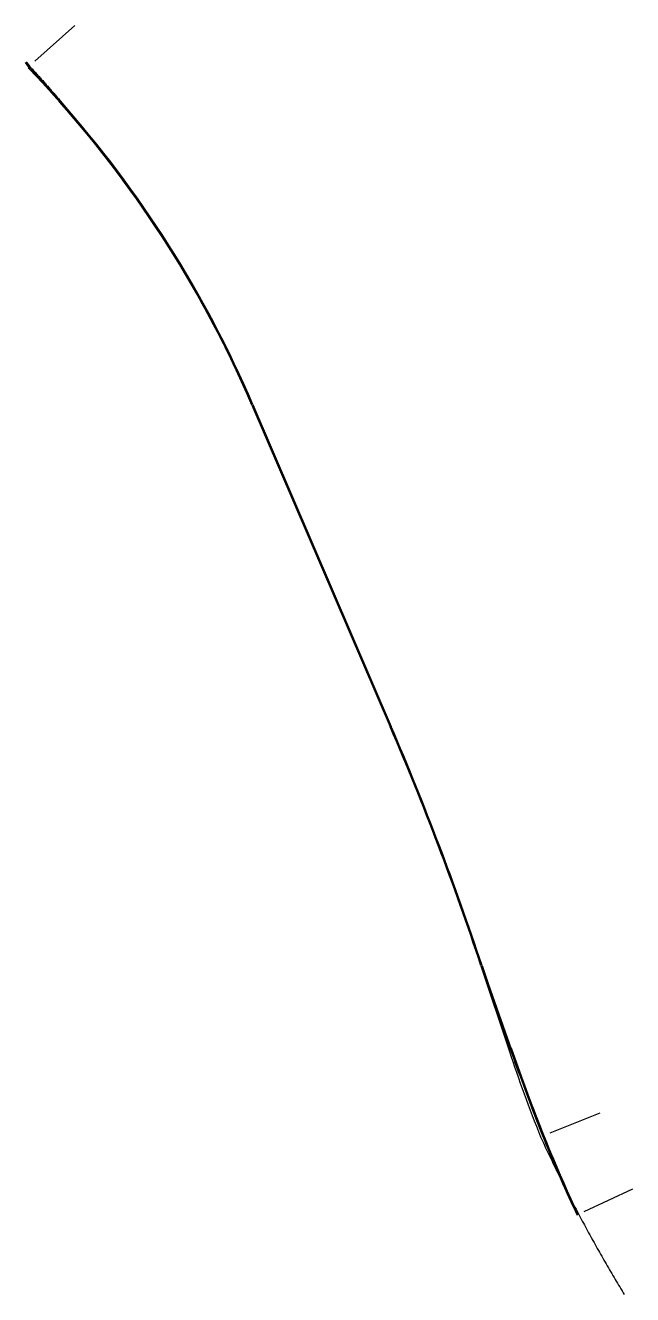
# Model space of a CAD drawing. Extents: x 268535 to 268873, y 5769234 to 5769942.
import ezdxf

# ---------------------------------------------------------------- set-up
doc = ezdxf.new("R2010")
doc.units = 0
for name, color, linetype in [('_Hatch_Bdy', 7, 'Continuous'), ('_Hatch_Bike_Lane', 7, 'Continuous'), ('CD-ROAD-LMARK-SEP2', 7, 'Continuous'), ('PAVEMENT_MARKING_SYMBOLS', 7, 'Continuous')]:
    doc.layers.add(name, color=color, linetype=linetype)

msp = doc.modelspace()

# ---------------------------------------------------------------- linework, layer by layer
at = {"layer": '_Hatch_Bdy'}
for p, q in [((268536.47, 5769918.94), (268534.51, 5769921.6)), ((268535.03, 5769921.98), (268536.96, 5769919.36)), ((268538.11, 5769918.15), (268538.11, 5769918.15)), ((268538.11, 5769918.15), (268538.12, 5769918.14)), ((268660.96, 5769730.37), (268738.12, 5769550.75)), ((268660.96, 5769730.37), (268738.12, 5769550.75)), ((268660.96, 5769730.37), (268738.12, 5769550.75)), ((268661.55, 5769730.62), (268738.71, 5769551)), ((268788.78, 5769417.41), (268804.47, 5769370.12)), ((268788.78, 5769417.41), (268804.47, 5769370.12)), ((268788.78, 5769417.41), (268792.13, 5769407.31)), ((268789.39, 5769417.61), (268792.73, 5769407.52)), ((268792.13, 5769407.31), (268805.24, 5769370.38)), ((268792.73, 5769407.52), (268805.84, 5769370.59)), ((268805.08, 5769371.37), (268812.56, 5769350.59)), ((268805.68, 5769371.58), (268813.16, 5769350.81)), ((268813.3, 5769350.42), (268813.3, 5769350.41)), ((268813.3, 5769350.41), (268813.3, 5769350.41)), ((268855.06, 5769335.12), (268827.21, 5769323.96))]:
    msp.add_line(p, q, dxfattribs=at)
for centre, radius, start, end in [((268081.29, 5769481.35), 630.9, 23.24764, 43.87185), ((268081.29, 5769481.35), 630.9, 23.24764, 43.87185), ((268081.29, 5769481.35), 631.41, 43.71724, 43.87185), ((268081.29, 5769481.35), 632.05, 43.71724, 43.86801), ((268081.29, 5769481.35), 630.9, 23.24764, 41.53455), ((268081.29, 5769481.35), 631.54, 23.24764, 41.53396), ((267202.89, 5768891.24), 1670.9, 18.3549, 23.24764), ((267202.89, 5768891.24), 1670.9, 18.3549, 23.24764), ((267202.89, 5768891.24), 1670.9, 18.3549, 23.24764), ((267202.89, 5768891.24), 1671.54, 18.3549, 23.24764), ((269606.95, 5769636.37), 845.5, 198.3549, 201.83365), ((269606.95, 5769636.37), 845.5, 198.3549, 201.83365), ((269606.95, 5769636.37), 844.24, 199.78598, 205.10087), ((269606.95, 5769636.37), 843.6, 199.78598, 205.10087), ((269606.95, 5769636.37), 843.6, 199.81465, 205.10087), ((269606.95, 5769636.37), 844.24, 203.62766, 205.10087), ((269606.95, 5769636.37), 844.24, 203.62766, 205.10087)]:
    msp.add_arc(centre, radius, start, end, dxfattribs=at)
for points, degree in [([(268537.65, 5769917.71), (268537.92, 5769917.42), (268538.46, 5769916.83), (268539.27, 5769915.94), (268540.08, 5769915.05), (268540.88, 5769914.15), (268541.69, 5769913.26), (268542.49, 5769912.37), (268543.29, 5769911.47), (268544.09, 5769910.57), (268544.89, 5769909.67), (268545.69, 5769908.77), (268546.48, 5769907.87), (268547.27, 5769906.96), (268548.07, 5769906.06), (268548.85, 5769905.15), (268549.64, 5769904.24), (268550.43, 5769903.33), (268551.21, 5769902.42), (268551.99, 5769901.51), (268552.77, 5769900.59), (268553.29, 5769899.98), (268553.55, 5769899.68)], 3), ([(268538.12, 5769918.14), (268538.27, 5769917.98), (268538.8, 5769917.39), (268539.77, 5769916.33), (268540.54, 5769915.49), (268541.36, 5769914.58), (268542.16, 5769913.69), (268542.97, 5769912.79), (268543.77, 5769911.9), (268544.57, 5769911), (268545.37, 5769910.1), (268546.16, 5769909.19), (268546.96, 5769908.29), (268547.75, 5769907.39), (268548.55, 5769906.48), (268549.34, 5769905.57), (268550.12, 5769904.66), (268550.91, 5769903.75), (268551.7, 5769902.83), (268552.45, 5769901.96), (268553.38, 5769900.87), (268553.89, 5769900.27), (268554.03, 5769900.1)], 3), ([(268805.24, 5769370.38), (268805.36, 5769370.04), (268805.6, 5769369.36), (268805.96, 5769368.35), (268806.33, 5769367.34), (268806.69, 5769366.32), (268807.06, 5769365.31), (268807.43, 5769364.3), (268807.79, 5769363.29), (268808.16, 5769362.28), (268808.53, 5769361.27), (268808.91, 5769360.26), (268809.28, 5769359.25), (268809.66, 5769358.24), (268810.03, 5769357.23), (268810.41, 5769356.23), (268810.79, 5769355.22), (268811.17, 5769354.21), (268811.55, 5769353.21), (268811.93, 5769352.2), (268812.31, 5769351.2), (268812.57, 5769350.53), (268812.7, 5769350.19)], 3), ([(268805.84, 5769370.59), (268805.91, 5769370.4), (268806.15, 5769369.73), (268806.58, 5769368.52), (268806.92, 5769367.56), (268807.29, 5769366.54), (268807.66, 5769365.53), (268808.02, 5769364.52), (268808.39, 5769363.51), (268808.76, 5769362.5), (268809.13, 5769361.49), (268809.5, 5769360.48), (268809.88, 5769359.47), (268810.25, 5769358.47), (268810.63, 5769357.46), (268811.01, 5769356.45), (268811.38, 5769355.44), (268811.76, 5769354.44), (268812.15, 5769353.42), (268812.51, 5769352.47), (268812.97, 5769351.27), (268813.22, 5769350.61), (268813.3, 5769350.42)], 2), ([(268822.1, 5769321.92), (268822.8, 5769320.4), (268824.19, 5769317.37), (268826.31, 5769312.85), (268828.45, 5769308.33), (268830.62, 5769303.84), (268832.82, 5769299.35), (268835.04, 5769294.88), (268837.29, 5769290.42), (268839.56, 5769285.98), (268841.86, 5769281.55), (268844.19, 5769277.14), (268846.54, 5769272.75), (268848.91, 5769268.36), (268851.31, 5769264), (268853.74, 5769259.65), (268856.19, 5769255.31), (268858.67, 5769250.99), (268861.17, 5769246.69), (268863.69, 5769242.4), (268866.24, 5769238.13), (268867.96, 5769235.29), (268868.82, 5769233.88)], 3), ([(268822.1, 5769321.92), (268822.8, 5769320.4), (268824.19, 5769317.37), (268826.31, 5769312.85), (268828.45, 5769308.33), (268830.62, 5769303.84), (268832.31, 5769300.4), (268833.27, 5769298.46), (268833.49, 5769298.01)], 3), ([(268822.1, 5769321.92), (268822.8, 5769320.4), (268824.19, 5769317.37), (268826.31, 5769312.85), (268828.45, 5769308.33), (268830.62, 5769303.84), (268832.31, 5769300.4), (268833.27, 5769298.46), (268833.49, 5769298.01)], 3)]:
    msp.add_open_spline(points, degree=degree, dxfattribs=at)
at = {"layer": '_Hatch_Bike_Lane'}
for p, q in [((268562.19, 5769942.29), (268539.88, 5769922.23)), ((268873.45, 5769292.76), (268846.28, 5769280.03))]:
    msp.add_line(p, q, dxfattribs=at)
at = {"layer": 'CD-ROAD-LMARK-SEP2'}
for p, q in [((268534.51, 5769921.6), (268536.47, 5769918.94)), ((268660.96, 5769730.37), (268738.12, 5769550.75)), ((268788.78, 5769417.41), (268792.13, 5769407.31)), ((268792.13, 5769407.31), (268805.24, 5769370.38))]:
    msp.add_line(p, q, dxfattribs=at)
for centre, radius, start, end in [((268081.29, 5769481.35), 631.41, 43.71724, 43.87185), ((268081.29, 5769481.35), 630.9, 23.24764, 41.53455), ((267202.89, 5768891.24), 1670.9, 18.3549, 23.24764), ((269606.95, 5769636.37), 844.24, 199.81465, 205.10087)]:
    msp.add_arc(centre, radius, start, end, dxfattribs=at)
for points in [[(268537.65, 5769917.71), (268537.92, 5769917.42), (268538.46, 5769916.83), (268539.27, 5769915.94), (268540.08, 5769915.05), (268540.88, 5769914.15), (268541.69, 5769913.26), (268542.49, 5769912.37), (268543.29, 5769911.47), (268544.09, 5769910.57), (268544.89, 5769909.67), (268545.69, 5769908.77), (268546.48, 5769907.87), (268547.27, 5769906.96), (268548.07, 5769906.06), (268548.85, 5769905.15), (268549.64, 5769904.24), (268550.43, 5769903.33), (268551.21, 5769902.42), (268551.99, 5769901.51), (268552.77, 5769900.59), (268553.29, 5769899.98), (268553.55, 5769899.68)], [(268805.24, 5769370.38), (268805.36, 5769370.04), (268805.6, 5769369.36), (268805.96, 5769368.35), (268806.33, 5769367.34), (268806.69, 5769366.32), (268807.06, 5769365.31), (268807.43, 5769364.3), (268807.79, 5769363.29), (268808.16, 5769362.28), (268808.53, 5769361.27), (268808.91, 5769360.26), (268809.28, 5769359.25), (268809.66, 5769358.24), (268810.03, 5769357.23), (268810.41, 5769356.23), (268810.79, 5769355.22), (268811.17, 5769354.21), (268811.55, 5769353.21), (268811.93, 5769352.2), (268812.31, 5769351.2), (268812.57, 5769350.53), (268812.7, 5769350.19)]]:
    msp.add_open_spline(points, degree=3, dxfattribs=at)
at = {"layer": 'PAVEMENT_MARKING_SYMBOLS'}
msp.add_arc((269606.95, 5769636.37), 844.24, 199.81465, 205.10087, dxfattribs=at)

doc.saveas('drawing.dxf')
